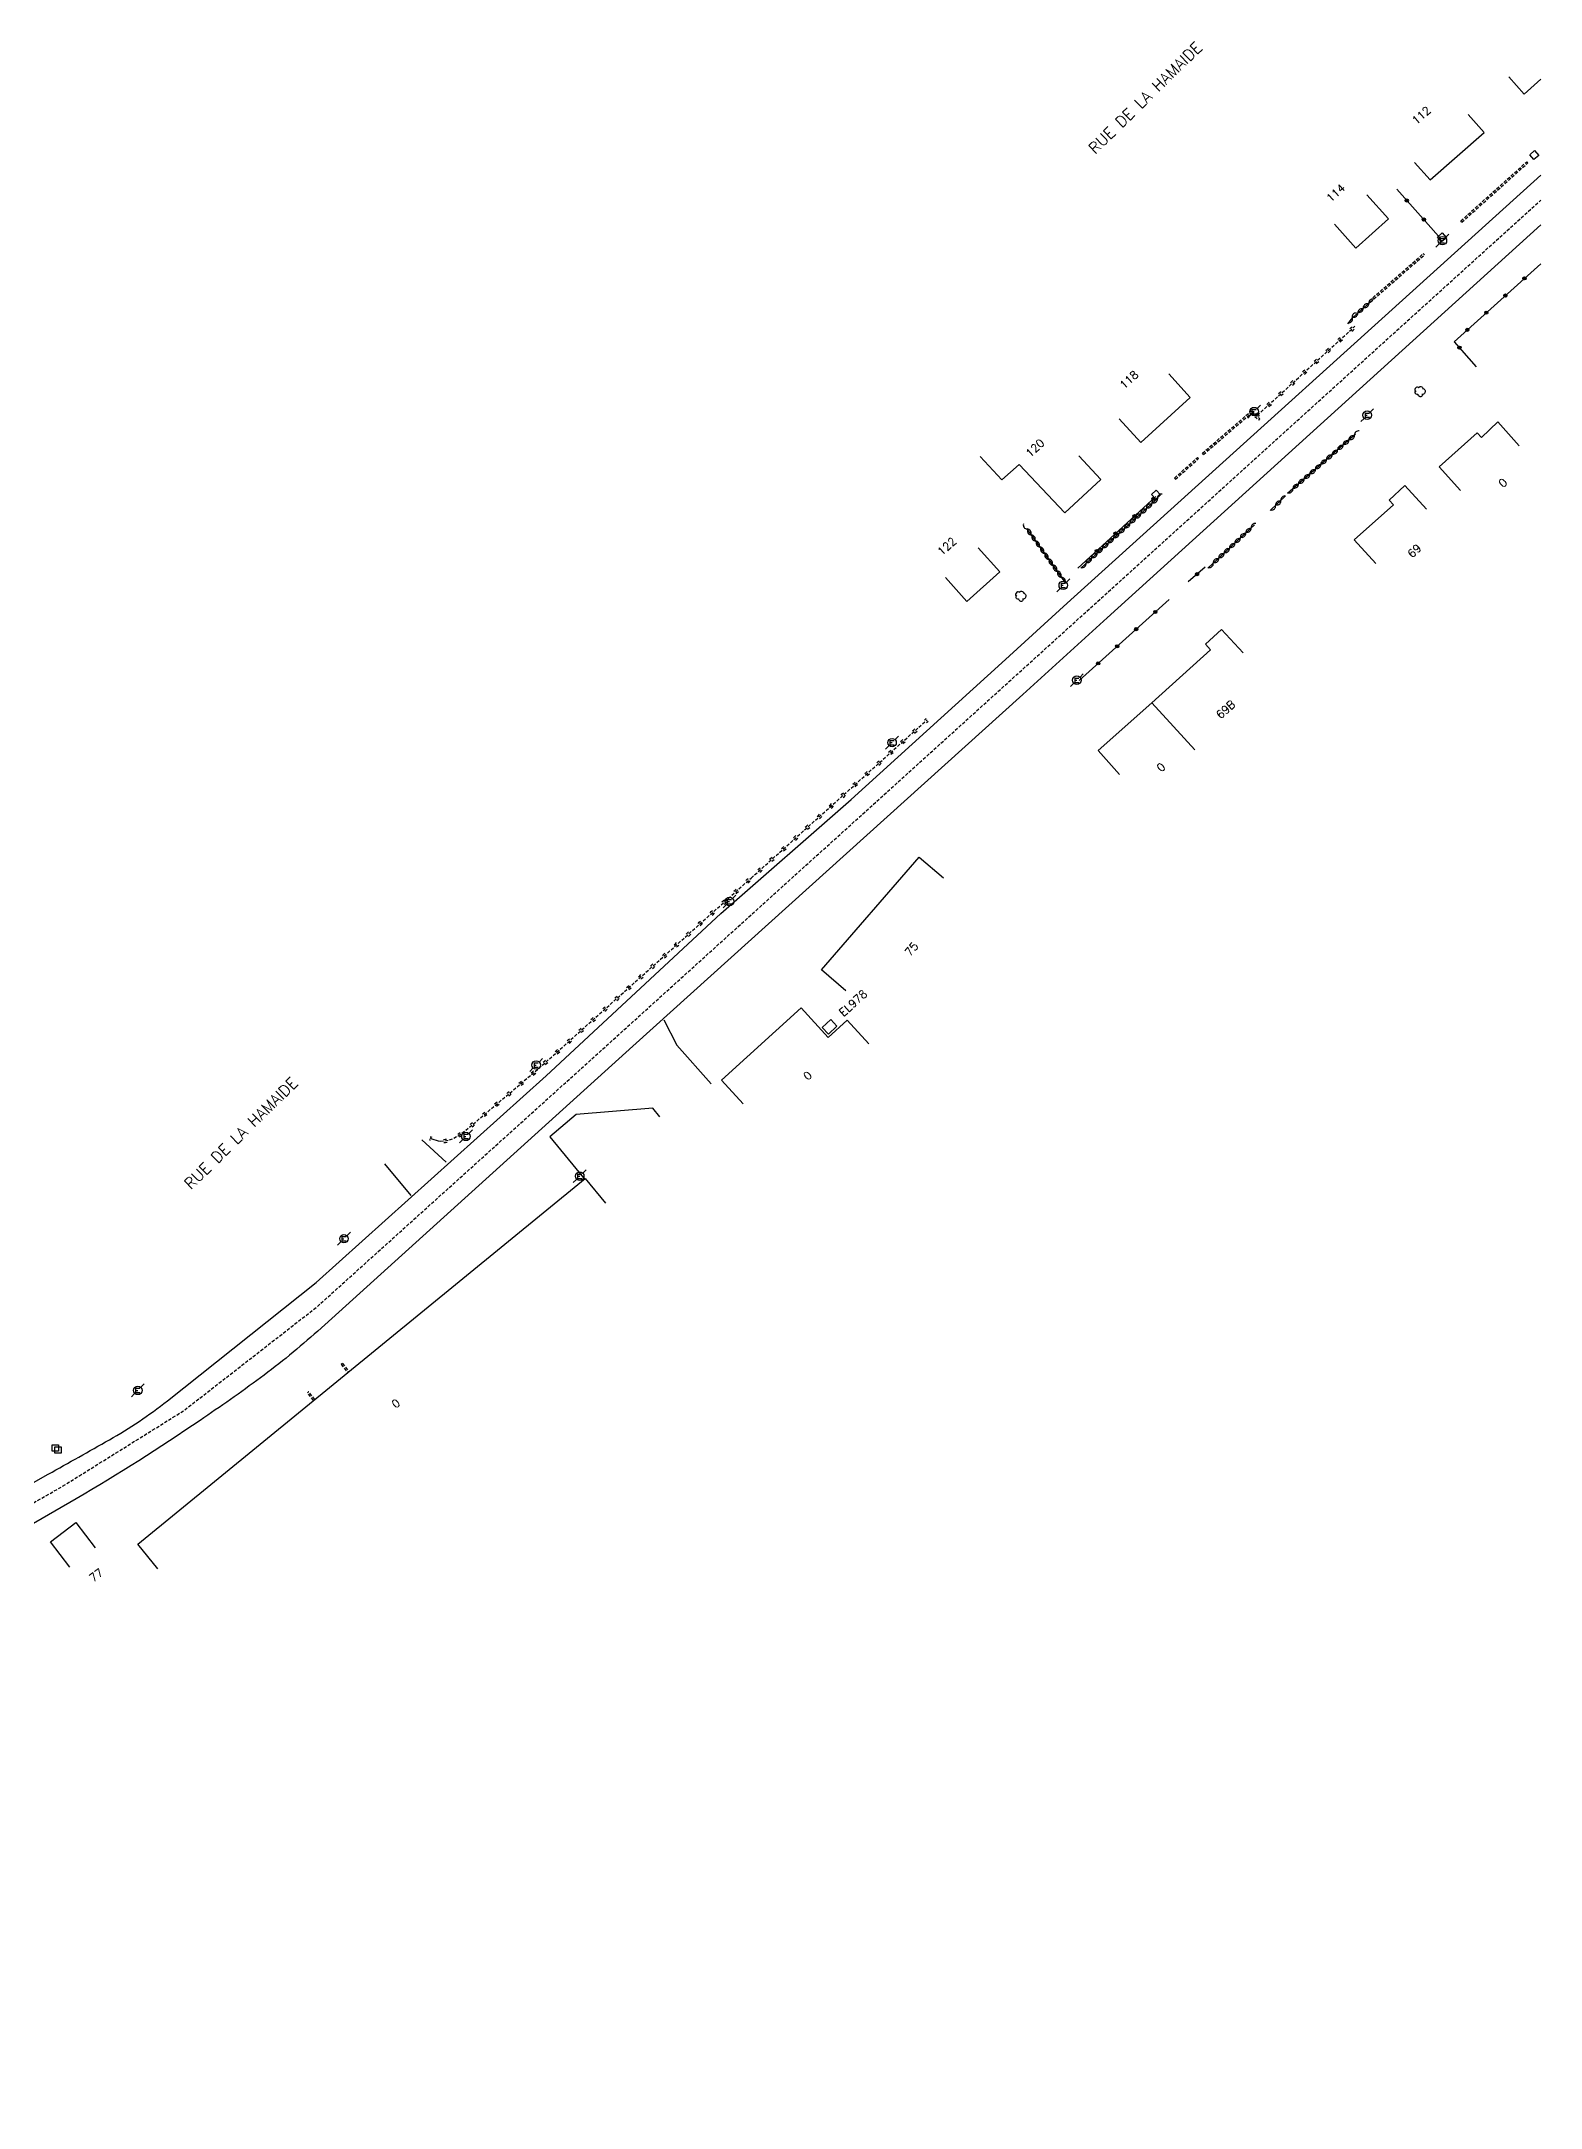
# Model space of a CAD drawing. Header units: millimetres. Extents: x 108000 to 109000, y 128000 to 129000.
# Drawn here: x 108765.8 to 109000, y 128000 to 128322.7 of the extents above; entities that cross this region are included whole.
import ezdxf
from ezdxf.enums import TextEntityAlignment as Align

# ---------------------------------------------------------------- set-up
doc = ezdxf.new("R2010")
doc.units = ezdxf.units.MM
doc.linetypes.add('DASHED', pattern=[0.75, 0.5, -0.25])
doc.layers.get('0').update_dxf_attribs({"linetype": 'CONTINUOUS'})
for name, color, linetype in [('W0001', 6, 'DASHED'), ('W0008', 7, 'CONTINUOUS'), ('W0100', 7, 'CONTINUOUS'), ('W0112', 1, 'DASHED'), ('W0220', 5, 'DASHED'), ('W0300', 7, 'CONTINUOUS'), ('W0310', 3, 'CONTINUOUS'), ('W0322', 7, 'CONTINUOUS'), ('W0471', 7, 'CONTINUOUS'), ('W0984', 7, 'CONTINUOUS'), ('W0989', 7, 'CONTINUOUS'), ('W0991', 7, 'CONTINUOUS'), ('W1102', 7, 'CONTINUOUS')]:
    doc.layers.add(name, color=color, linetype=linetype)
doc.styles.get("Standard").update_dxf_attribs({"font": 'romans.shx', "width": 0.85})

# ---------------------------------------------------------------- blocks, each defined once
blk = doc.blocks.new('T300')
for p, q in [((-0.8, 0.51), (-0.86, 0.34)), ((-0.86, 0.34), (-0.86, 0.17)), ((-0.86, 0.17), (-0.74, 0.06)), ((-0.69, 0.63), (-0.8, 0.51)), ((-0.8, -0.06), (-0.74, 0.06)), ((-0.74, 0.06), (-0.69, 0.11)), ((-0.57, 0.69), (-0.69, 0.63)), ((-0.46, 0.69), (-0.57, 0.69)), ((-0.29, 0.63), (-0.46, 0.69)), ((-0.29, 0.63), (-0.17, 0.74)), ((-0.23, 0.57), (-0.29, 0.63)), ((-0.17, 0.74), (-0.06, 0.8)), ((-0.06, 0.8), (0.06, 0.8)), ((0.06, 0.8), (0.23, 0.74)), ((0.23, 0.74), (0.34, 0.63)), ((0.34, 0.63), (0.4, 0.51)), ((0.46, 0.46), (0.34, 0.46)), ((0.4, 0.51), (0.4, 0.46)), ((0.57, 0.4), (0.46, 0.46)), ((0.57, 0.4), (0.69, 0.29)), ((0.69, 0.29), (0.74, 0.17)), ((0.74, 0.06), (0.69, -0.17)), ((0.74, 0.17), (0.74, 0.06)), ((-0.8, -0.17), (-0.8, -0.06)), ((-0.8, -0.23), (-0.8, -0.17)), ((-0.74, -0.34), (-0.8, -0.23)), ((-0.69, -0.4), (-0.74, -0.34)), ((-0.51, -0.46), (-0.69, -0.4)), ((-0.4, -0.46), (-0.51, -0.46)), ((-0.4, -0.46), (-0.34, -0.46)), ((-0.34, -0.46), (-0.34, -0.4)), ((-0.34, -0.51), (-0.34, -0.46)), ((-0.29, -0.63), (-0.34, -0.51)), ((-0.17, -0.74), (-0.29, -0.63)), ((-0.06, -0.8), (-0.17, -0.74)), ((0.06, -0.8), (-0.06, -0.8)), ((0.17, -0.74), (0.06, -0.8)), ((0.23, -0.69), (0.17, -0.74)), ((0.29, -0.46), (0.23, -0.46)), ((0.29, -0.63), (0.23, -0.69)), ((0.46, -0.4), (0.29, -0.46)), ((0.34, -0.51), (0.29, -0.63)), ((0.34, -0.51), (0.34, -0.46)), ((0.57, -0.34), (0.46, -0.4)), ((0.63, -0.29), (0.57, -0.34)), ((0.69, -0.17), (0.63, -0.29))]:
    blk.add_line(p, q)
blk = doc.blocks.new('T471')
for p, q in [((-0.333334, 0.333334), (-0.333334, -0.333334)), ((-0.333334, 0.333334), (0.333334, 0.333334)), ((-0.333334, 0), (0, 0)), ((0.500001, 0.500001), (1.000002, 1.000002)), ((-0.500001, -0.500001), (-1.000002, -1.000002)), ((-0.333334, -0.333334), (0.333334, -0.333334))]:
    blk.add_line(p, q)
blk.add_ellipse((0, 0), major_axis=(0.471405, 0.471405), ratio=1, start_param=5.4977871438, end_param=11.780972451)
blk = doc.blocks.new('t112o')
at = {"color": 0, "linetype": 'Continuous'}
for p, q in [((-0.5, 0.5), (0.5, 0.5)), ((-0.5, -0.5), (-0.5, 0.5)), ((0.5, 0.5), (0.5, -0.5)), ((0.5, -0.5), (-0.5, -0.5))]:
    blk.add_line(p, q, dxfattribs=at)
blk = doc.blocks.new('t322o')
at = {"color": 0, "linetype": 'Continuous'}
for radius in [0.25, 0.15]:
    blk.add_circle((0, 0), radius, dxfattribs=at)
blk = doc.blocks.new('t310o')
at = {"color": 0, "linetype": 'Continuous'}
for centre, start, end in [((-0.5, 0.38), 216.8699, 323.1304), ((0.5, -0.37), 36.8699, 143.1303)]:
    blk.add_arc(centre, 0.625, start, end, dxfattribs=at)

msp = doc.modelspace()

# ---------------------------------------------------------------- linework, layer by layer
at = {"layer": 'W0001', "flags": 128}
msp.add_lwpolyline([(108611.6, 128000.48), (108627.11, 128014.46), (108645.05, 128026.35), (108674.02, 128042.89), (108769.09, 128097.02), (108788.08, 128108.87), (108808.88, 128125.08), (108851.44, 128163.46), (108918.18, 128223.82), (109000, 128297.92)], dxfattribs=at)
at = {"layer": 'W0008'}
for p, q in [((108825.24, 128151.17), (108829.07, 128147.66)), ((108823.61, 128142.49), (108819.47, 128147.44))]:
    msp.add_line(p, q, dxfattribs=at)
at = {"layer": 'W0008', "flags": 128}
for points in [[(108658.02, 128038.58), (108659.71, 128038.02), (108766.92, 128098.95, 0.0031), (108776.46, 128104.32, 0.0358), (108785.53, 128110.39), (108808.76, 128128.88), (108844.66, 128161.14), (108871.98, 128186.51), (108892.32, 128204.33), (108915.87, 128225.66), (108926.06, 128234.97), (109000, 128301.81)], [(109000, 128294.06), (108932.28, 128232.68), (108919.12, 128220.73), (108858.22, 128165.78), (108809, 128121.28, -0.0237), (108800.06, 128114, -0.0112), (108790.62, 128107.35, -0.0179), (108771.27, 128095.09), (108752.59, 128084.3), (108688.34, 128047.76), (108644.44, 128022.83, 0.0226), (108637.92, 128018.65), (108630.93, 128013.79, 0.036), (108616.21, 128000.96, -0.000743), (108615.17, 128000)]]:
    msp.add_lwpolyline(points, format="xyb", dxfattribs=at)
for points in [[(108863.08, 128169.92), (108865.09, 128165.95), (108870.45, 128159.91), (108870.45, 128159.91)], [(108862.45, 128154.76), (108861.36, 128156.1), (108849.38, 128155.13), (108845.25, 128151.61), (108850.52, 128145.22), (108850.52, 128145.22)]]:
    msp.add_lwpolyline(points, dxfattribs=at)
at = {"layer": 'W0100', "flags": 128}
for points in [[(108995.03, 128317.19), (108997.44, 128314.49), (109000, 128316.8)], [(108980.29, 128303.81), (108982.74, 128301.08), (108991.19, 128308.5), (108991.19, 128308.5), (108988.67, 128311.31)], [(108972.87, 128298.74), (108976.22, 128295.03), (108971.14, 128290.45), (108967.79, 128294.17), (108967.79, 128294.17)], [(108941.91, 128270.81), (108945.27, 128267.11), (108937.56, 128260.08), (108934.19, 128263.78), (108934.19, 128263.78)], [(108987.47, 128252.56), (108984.14, 128256.3), (108990.07, 128261.58), (108990.74, 128260.84), (108993.3, 128263.31), (108996.63, 128259.58), (108996.63, 128259.58)], [(108927.88, 128257.97), (108931.29, 128254.31), (108925.69, 128249.11), (108918.57, 128256.66), (108915.85, 128254.22), (108912.45, 128257.88), (108912.45, 128257.88)], [(108974.24, 128241.17), (108970.86, 128244.85), (108977.01, 128250.34), (108976.33, 128251.08), (108978.79, 128253.34), (108982.18, 128249.66), (108982.18, 128249.66)], [(108912.15, 128243.6), (108915.51, 128239.89), (108910.4, 128235.26), (108907.05, 128238.97), (108907.05, 128238.97)], [(108953.54, 128227.2), (108950.16, 128230.89), (108947.64, 128228.58), (108948.45, 128227.69), (108939.25, 128219.43), (108930.87, 128211.97), (108934.2, 128208.24), (108934.2, 128208.24)], [(108891.48, 128174.43), (108887.7, 128177.69), (108902.92, 128195.32), (108906.71, 128192.06), (108906.71, 128192.06)], [(108875.45, 128156.77), (108872.08, 128160.47), (108884.48, 128171.76), (108888.74, 128167.16), (108891.69, 128169.84), (108895.05, 128166.15), (108895.05, 128166.15)], [(108890.1, 128168.89), (108889.12, 128169.94), (108887.79, 128168.73), (108888.77, 128167.67), (108890.1, 128168.89), (108890.1, 128168.89)], [(108784.05, 128084.14), (108780.88, 128088.02), (108850.76, 128145.12), (108853.92, 128141.25), (108853.92, 128141.25)], [(108770.31, 128084.42), (108767.26, 128088.39), (108771.21, 128091.42), (108774.25, 128087.46), (108774.25, 128087.46)]]:
    msp.add_lwpolyline(points, dxfattribs=at)
at = {"layer": 'W0112'}
for p, q in [((108987.53, 128294.68), (108997.83, 128303.92)), ((108987.7, 128294.49), (108997.99, 128303.74)), ((108997.83, 128303.92), (108997.99, 128303.74)), ((108987.7, 128294.49), (108987.53, 128294.68)), ((108973.22, 128282.19), (108981.67, 128289.57)), ((108973.39, 128282), (108981.84, 128289.38)), ((108981.84, 128289.38), (108981.67, 128289.57)), ((108973.22, 128282.19), (108973.39, 128282)), ((108947.16, 128258.4), (108954.81, 128265)), ((108947.32, 128258.21), (108954.81, 128264.66)), ((108954.81, 128265), (108956.15, 128263.78)), ((108954.81, 128264.66), (108955.98, 128263.59)), ((108955.98, 128263.59), (108956.15, 128263.78)), ((108942.8, 128254.52), (108946.42, 128257.75)), ((108946.42, 128257.75), (108946.58, 128257.56)), ((108947.32, 128258.21), (108947.16, 128258.4)), ((108942.96, 128254.33), (108942.8, 128254.52)), ((108942.96, 128254.33), (108946.58, 128257.56)), ((108812.86, 128116.23), (108812.67, 128116.07)), ((108812.67, 128116.07), (108813.69, 128114.82)), ((108812.86, 128116.23), (108813.88, 128114.98)), ((108807.58, 128111.8), (108807.39, 128111.64)), ((108808.35, 128110.47), (108807.39, 128111.64)), ((108808.55, 128110.62), (108807.58, 128111.8))]:
    msp.add_line(p, q, dxfattribs=at)
at = {"layer": 'W0220'}
for p, q in [((108955.74, 128264.33), (108971, 128278.24)), ((108970.17, 128277.82), (108970.35, 128277.99)), ((108970.35, 128277.99), (108970.54, 128278.16)), ((108970.5, 128277.45), (108970.69, 128277.62)), ((108970.69, 128277.62), (108970.87, 128277.79)), ((108966.47, 128274.45), (108966.66, 128274.62)), ((108966.66, 128274.62), (108966.84, 128274.79)), ((108966.81, 128274.08), (108966.99, 128274.25)), ((108966.99, 128274.25), (108967.18, 128274.42)), ((108968.32, 128276.14), (108968.5, 128276.3)), ((108968.5, 128276.3), (108968.69, 128276.47)), ((108968.66, 128275.77), (108968.84, 128275.94)), ((108968.84, 128275.94), (108969.03, 128276.1)), ((108962.78, 128271.09), (108962.96, 128271.25)), ((108962.96, 128271.25), (108963.15, 128271.42)), ((108963.11, 128270.72), (108963.3, 128270.88)), ((108963.3, 128270.88), (108963.48, 128271.05)), ((108964.62, 128272.77), (108964.81, 128272.94)), ((108964.81, 128272.94), (108964.99, 128273.11)), ((108964.96, 128272.4), (108965.15, 128272.57)), ((108965.15, 128272.57), (108965.33, 128272.74)), ((108959.08, 128267.72), (108959.26, 128267.89)), ((108959.26, 128267.89), (108959.45, 128268.05)), ((108959.42, 128267.35), (108959.6, 128267.52)), ((108959.6, 128267.52), (108959.79, 128267.68)), ((108960.93, 128269.4), (108961.11, 128269.57)), ((108961.11, 128269.57), (108961.3, 128269.74)), ((108961.26, 128269.03), (108961.45, 128269.2)), ((108961.45, 128269.2), (108961.63, 128269.37)), ((108955.57, 128264.52), (108955.75, 128264.69)), ((108955.91, 128264.15), (108956.09, 128264.32)), ((108957.23, 128266.03), (108957.42, 128266.2)), ((108957.42, 128266.2), (108957.6, 128266.37)), ((108957.57, 128265.66), (108957.75, 128265.83)), ((108957.75, 128265.83), (108957.94, 128266)), ((108876.68, 128192.05), (108904.19, 128216.78)), ((108903.75, 128216.71), (108903.93, 128216.88)), ((108903.93, 128216.88), (108904.03, 128216.96)), ((108904.08, 128216.34), (108904.27, 128216.51)), ((108904.27, 128216.51), (108904.36, 128216.59)), ((108900.03, 128213.37), (108900.22, 128213.54)), ((108900.22, 128213.54), (108900.4, 128213.71)), ((108900.36, 128213), (108900.55, 128213.17)), ((108900.55, 128213.17), (108900.74, 128213.33)), ((108901.89, 128215.04), (108902.08, 128215.21)), ((108902.08, 128215.21), (108902.26, 128215.38)), ((108902.22, 128214.67), (108902.41, 128214.84)), ((108902.41, 128214.84), (108902.6, 128215)), ((108896.31, 128210.03), (108896.5, 128210.2)), ((108896.5, 128210.2), (108896.68, 128210.36)), ((108896.65, 128209.66), (108896.83, 128209.82)), ((108896.83, 128209.82), (108897.02, 128209.99)), ((108898.17, 128211.7), (108898.36, 128211.87)), ((108898.36, 128211.87), (108898.54, 128212.03)), ((108898.5, 128211.33), (108898.69, 128211.5)), ((108898.69, 128211.5), (108898.88, 128211.66)), ((108892.59, 128206.69), (108892.78, 128206.85)), ((108892.78, 128206.85), (108892.96, 128207.02)), ((108892.93, 128206.31), (108893.11, 128206.48)), ((108893.11, 128206.48), (108893.3, 128206.65)), ((108894.45, 128208.36), (108894.64, 128208.52)), ((108894.64, 128208.52), (108894.82, 128208.69)), ((108894.79, 128207.99), (108894.97, 128208.15)), ((108894.97, 128208.15), (108895.16, 128208.32)), ((108888.87, 128203.34), (108889.06, 128203.51)), ((108889.06, 128203.51), (108889.25, 128203.68)), ((108889.21, 128202.97), (108889.39, 128203.14)), ((108889.39, 128203.14), (108889.58, 128203.31)), ((108890.73, 128205.02), (108890.92, 128205.18)), ((108890.92, 128205.18), (108891.1, 128205.35)), ((108891.07, 128204.64), (108891.25, 128204.81)), ((108891.25, 128204.81), (108891.44, 128204.98)), ((108885.15, 128200), (108885.34, 128200.17)), ((108885.34, 128200.17), (108885.53, 128200.34)), ((108885.49, 128199.63), (108885.67, 128199.8)), ((108885.67, 128199.8), (108885.86, 128199.96)), ((108887.01, 128201.67), (108887.2, 128201.84)), ((108887.2, 128201.84), (108887.39, 128202.01)), ((108887.35, 128201.3), (108887.53, 128201.47)), ((108887.53, 128201.47), (108887.72, 128201.64)), ((108881.44, 128196.66), (108881.62, 128196.83)), ((108881.62, 128196.83), (108881.81, 128196.99)), ((108881.77, 128196.29), (108881.96, 128196.46)), ((108881.96, 128196.46), (108882.14, 128196.62)), ((108883.29, 128198.33), (108883.48, 128198.5)), ((108883.48, 128198.5), (108883.67, 128198.67)), ((108883.63, 128197.96), (108883.82, 128198.13)), ((108883.82, 128198.13), (108884, 128198.29)), ((108877.72, 128193.32), (108877.9, 128193.49)), ((108877.9, 128193.49), (108878.09, 128193.65)), ((108878.05, 128192.95), (108878.24, 128193.11)), ((108878.24, 128193.11), (108878.42, 128193.28)), ((108879.58, 128194.99), (108879.76, 128195.16)), ((108879.76, 128195.16), (108879.95, 128195.32)), ((108879.91, 128194.62), (108880.1, 128194.78)), ((108880.1, 128194.78), (108880.28, 128194.95)), ((108843.52, 128162.31), (108876.68, 128192.05)), ((108874, 128189.98), (108874.18, 128190.15)), ((108874.18, 128190.15), (108874.37, 128190.31)), ((108874.52, 128189.77), (108874.7, 128189.94)), ((108875.86, 128191.65), (108876.04, 128191.81)), ((108876.04, 128191.81), (108876.23, 128191.98)), ((108876.19, 128191.28), (108876.38, 128191.44)), ((108876.38, 128191.44), (108876.56, 128191.61)), ((108870.27, 128186.64), (108870.46, 128186.81)), ((108870.46, 128186.81), (108870.65, 128186.97)), ((108870.79, 128186.43), (108870.98, 128186.6)), ((108872.13, 128188.31), (108872.32, 128188.48)), ((108872.32, 128188.48), (108872.51, 128188.64)), ((108872.47, 128187.94), (108872.65, 128188.1)), ((108872.65, 128188.1), (108872.84, 128188.27)), ((108874.33, 128189.61), (108874.52, 128189.77)), ((108866.55, 128183.3), (108866.74, 128183.47)), ((108866.74, 128183.47), (108866.92, 128183.64)), ((108868.41, 128184.97), (108868.6, 128185.14)), ((108868.6, 128185.14), (108868.78, 128185.3)), ((108868.75, 128184.6), (108868.93, 128184.77)), ((108868.93, 128184.77), (108869.12, 128184.93)), ((108870.61, 128186.27), (108870.79, 128186.43)), ((108863.02, 128180.13), (108863.2, 128180.3)), ((108864.69, 128181.63), (108864.88, 128181.8)), ((108864.88, 128181.8), (108865.06, 128181.97)), ((108865.02, 128181.26), (108865.21, 128181.43)), ((108865.21, 128181.43), (108865.4, 128181.59)), ((108866.89, 128182.93), (108867.07, 128183.1)), ((108867.07, 128183.1), (108867.26, 128183.26)), ((108859.29, 128176.79), (108859.48, 128176.96)), ((108860.97, 128178.29), (108861.15, 128178.46)), ((108861.15, 128178.46), (108861.34, 128178.63)), ((108861.3, 128177.92), (108861.49, 128178.09)), ((108861.49, 128178.09), (108861.67, 128178.26)), ((108862.83, 128179.96), (108863.02, 128180.13)), ((108863.16, 128179.59), (108863.35, 128179.76)), ((108863.35, 128179.76), (108863.54, 128179.92)), ((108857.25, 128174.95), (108857.43, 128175.12)), ((108857.43, 128175.12), (108857.62, 128175.29)), ((108857.58, 128174.58), (108857.77, 128174.75)), ((108857.77, 128174.75), (108857.95, 128174.92)), ((108859.11, 128176.62), (108859.29, 128176.79)), ((108859.44, 128176.25), (108859.63, 128176.42)), ((108859.63, 128176.42), (108859.81, 128176.59)), ((108853.52, 128171.62), (108853.71, 128171.78)), ((108853.71, 128171.78), (108853.9, 128171.95)), ((108853.86, 128171.24), (108854.04, 128171.41)), ((108854.04, 128171.41), (108854.23, 128171.58)), ((108855.39, 128173.29), (108855.57, 128173.45)), ((108855.57, 128173.45), (108855.76, 128173.62)), ((108855.72, 128172.91), (108855.91, 128173.08)), ((108855.91, 128173.08), (108856.09, 128173.25)), ((108849.8, 128168.28), (108849.99, 128168.44)), ((108849.99, 128168.44), (108850.17, 128168.61)), ((108850.14, 128167.91), (108850.32, 128168.07)), ((108850.32, 128168.07), (108850.51, 128168.24)), ((108851.66, 128169.95), (108851.85, 128170.11)), ((108851.85, 128170.11), (108852.04, 128170.28)), ((108852, 128169.57), (108852.18, 128169.74)), ((108852.18, 128169.74), (108852.37, 128169.91)), ((108846.08, 128164.94), (108846.27, 128165.11)), ((108846.27, 128165.11), (108846.45, 128165.27)), ((108846.41, 128164.57), (108846.6, 128164.73)), ((108846.6, 128164.73), (108846.79, 128164.9)), ((108847.94, 128166.61), (108848.13, 128166.78)), ((108848.13, 128166.78), (108848.31, 128166.94)), ((108848.28, 128166.24), (108848.46, 128166.4)), ((108848.46, 128166.4), (108848.65, 128166.57)), ((108832.11, 128152.65), (108843.52, 128162.31)), ((108842.34, 128161.63), (108842.53, 128161.8)), ((108842.53, 128161.8), (108842.72, 128161.96)), ((108842.66, 128161.25), (108842.85, 128161.41)), ((108842.85, 128161.41), (108843.04, 128161.58)), ((108844.22, 128163.27), (108844.41, 128163.44)), ((108844.41, 128163.44), (108844.59, 128163.6)), ((108844.55, 128162.9), (108844.74, 128163.06)), ((108844.74, 128163.06), (108844.93, 128163.23)), ((108838.52, 128158.4), (108838.71, 128158.57)), ((108838.71, 128158.57), (108838.9, 128158.73)), ((108838.84, 128158.02), (108839.04, 128158.18)), ((108839.04, 128158.18), (108839.23, 128158.35)), ((108840.43, 128160.02), (108840.62, 128160.18)), ((108840.62, 128160.18), (108840.81, 128160.34)), ((108840.75, 128159.64), (108840.94, 128159.8)), ((108840.94, 128159.8), (108841.13, 128159.96)), ((108834.71, 128155.17), (108834.9, 128155.34)), ((108834.9, 128155.34), (108835.09, 128155.5)), ((108835.03, 128154.79), (108835.22, 128154.95)), ((108835.22, 128154.95), (108835.41, 128155.12)), ((108836.61, 128156.79), (108836.8, 128156.95)), ((108836.8, 128156.95), (108837, 128157.11)), ((108836.94, 128156.41), (108837.13, 128156.57)), ((108837.13, 128156.57), (108837.32, 128156.73)), ((108826.39, 128151.23), (108826.51, 128151.18)), ((108826.49, 128151.46), (108826.82, 128151.33)), ((108826.51, 128151.18), (108826.63, 128151.14)), ((108826.58, 128151.69), (108826.69, 128151.65)), ((108826.69, 128151.65), (108826.81, 128151.6)), ((108826.82, 128151.33), (108827.16, 128151.21)), ((108827.16, 128151.21), (108827.49, 128151.11)), ((108827.49, 128151.11), (108827.83, 128151.03)), ((108828.65, 128151.23), (108828.88, 128151.25)), ((108828.87, 128150.99), (108829.57, 128151.15)), ((108828.88, 128151.25), (108829.11, 128151.29)), ((108829.57, 128151.15), (108830.25, 128151.42)), ((108830.25, 128151.42), (108830.91, 128151.78)), ((108830.86, 128152.04), (108831.06, 128152.17)), ((108830.91, 128151.78), (108831.53, 128152.19)), ((108831.06, 128152.17), (108831.27, 128152.31)), ((108831.12, 128151.62), (108831.34, 128151.75)), ((108831.34, 128151.75), (108831.55, 128151.9)), ((108831.53, 128152.19), (108832.11, 128152.65)), ((108832.8, 128153.56), (108832.99, 128153.72)), ((108832.99, 128153.72), (108833.18, 128153.88)), ((108833.12, 128153.18), (108833.31, 128153.34)), ((108833.31, 128153.34), (108833.5, 128153.5)), ((108827.83, 128151.03), (108828.17, 128150.98)), ((108828.17, 128150.98), (108828.87, 128150.99)), ((108828.68, 128150.73), (108828.95, 128150.76)), ((108828.95, 128150.76), (108829.21, 128150.8))]:
    msp.add_line(p, q, dxfattribs=at)
at = {"layer": 'W0310'}
for p, q in [((108971.08, 128261.37), (108960.45, 128252.12)), ((108928.16, 128240.46), (108940.27, 128251.44)), ((108960.17, 128251.74), (108957.76, 128249.43)), ((108955.32, 128247.24), (108948.02, 128240.45))]:
    msp.add_line(p, q, dxfattribs=at)
at = {"layer": 'W0310', "flags": 128}
for points in [[(108969.87, 128278.61), (108970.65, 128279.62), (108973.39, 128282), (108973.39, 128282)], [(108925.83, 128238.09), (108922.65, 128242.57), (108919.75, 128246.64), (108919.75, 128246.64)]]:
    msp.add_lwpolyline(points, dxfattribs=at)
at = {"layer": 'W0322'}
for p, q in [((108927.73, 128240.43), (108939.91, 128251.65)), ((108947.61, 128240.61), (108944.94, 128238.29)), ((108941.97, 128235.55), (108927.92, 128222.9))]:
    msp.add_line(p, q, dxfattribs=at)
at = {"layer": 'W0322', "flags": 128}
for points in [[(108984.42, 128291.91), (108982.85, 128293.68), (108977.51, 128299.64), (108977.51, 128299.64)], [(109000, 128288), (108986.49, 128275.82), (108989.93, 128271.87), (108989.93, 128271.87)]]:
    msp.add_lwpolyline(points, dxfattribs=at)
at = {"layer": 'W1102', "flags": 128}
msp.add_lwpolyline([(108939.25, 128219.43), (108942.63, 128215.74), (108946, 128212.06), (108946, 128212.06)], dxfattribs=at)

# ---------------------------------------------------------------- block references
at = {"layer": 'W0112'}
for p, rotation in [((108998.99, 128304.96), 41.1089), ((108984.57, 128292.1), 41.1089), ((108939.92, 128251.92), 42.5104)]:
    msp.add_blockref('t112o', p, dxfattribs=dict(at, rotation=rotation))
for p in [(108768.04, 128103.05), (108768.44, 128102.7)]:
    msp.add_blockref('t112o', p, dxfattribs=at)
at = {"layer": 'W0300'}
for p in [(108981.22, 128268.02), (108918.86, 128236.06)]:
    msp.add_blockref('T300', p, dxfattribs=at)
at = {"layer": 'W0310'}
for p, rotation in [((108970.58, 128279.52), 52.44956758333479), ((108971.43, 128280.3), 41.02238831913196), ((108972.3, 128281.06), 41.02238831913196), ((108973.18, 128281.81), 41.02238831913196), ((108970.03, 128260.46), 221.034760416017), ((108970.91, 128261.22), 221.034760416017), ((108966.55, 128257.43), 221.034760416017), ((108967.42, 128258.18), 221.034760416017), ((108968.29, 128258.94), 221.034760416017), ((108969.16, 128259.7), 221.034760416017), ((108962.19, 128253.63), 221.034760416017), ((108963.06, 128254.39), 221.034760416017), ((108963.94, 128255.15), 221.034760416017), ((108964.81, 128255.91), 221.034760416017), ((108965.68, 128256.67), 221.034760416017), ((108939.28, 128250.54), 42.21685894077346), ((108940.14, 128251.32), 42.21685894077346), ((108959.43, 128251.03), 223.7037827842643), ((108961.32, 128252.88), 221.034760416017), ((108935.86, 128247.44), 42.21685894077346), ((108936.71, 128248.22), 42.21685894077346), ((108937.57, 128248.99), 42.21685894077346), ((108938.42, 128249.77), 42.21685894077346), ((108958.6, 128250.23), 223.7037827842643), ((108919.81, 128246.56), 125.4339065424079), ((108920.47, 128245.62), 125.4339065424079), ((108921.14, 128244.68), 125.4339065424079), ((108921.81, 128243.74), 125.4339065424079), ((108932.44, 128244.34), 42.21685894077346), ((108933.29, 128245.11), 42.21685894077346), ((108934.15, 128245.89), 42.21685894077346), ((108935, 128246.66), 42.21685894077346), ((108952.25, 128244.38), 222.9539102346015), ((108953.09, 128245.17), 222.9539102346015), ((108953.94, 128245.95), 222.9539102346015), ((108954.78, 128246.74), 222.9539102346015), ((108922.48, 128242.8), 125.4339065424079), ((108923.15, 128241.86), 125.4325293469205), ((108923.82, 128240.92), 125.4325293469205), ((108929.01, 128241.23), 42.21685894077346), ((108929.87, 128242.01), 42.21685894077346), ((108930.73, 128242.78), 42.21685894077346), ((108931.58, 128243.56), 42.21685894077346), ((108948.86, 128241.23), 222.9539102346015), ((108949.71, 128242.02), 222.9539102346015), ((108950.56, 128242.81), 222.9539102346015), ((108951.4, 128243.59), 222.9539102346015), ((108924.49, 128239.98), 125.4325293469205), ((108925.16, 128239.04), 125.4325293469205)]:
    msp.add_blockref('t310o', p, dxfattribs=dict(at, rotation=rotation))
at = {"layer": 'W0322'}
for p, rotation in [((108979.09, 128297.87), 131.8281478687143), ((108981.76, 128294.89), 131.8281478687143), ((108997.46, 128285.71), 222.0261314449358), ((108991.51, 128280.35), 222.0261314449358), ((108994.49, 128283.03), 222.0261314449358), ((108988.54, 128277.67), 222.0261314449358), ((108987.31, 128274.89), 311.0373618325939), ((108939.5, 128251.27), 42.63190599389447), ((108936.56, 128248.56), 42.63190599389447), ((108933.61, 128245.85), 42.63190599389447), ((108930.67, 128243.14), 42.63190599389447), ((108946.34, 128239.51), 221.9978703688319), ((108939.81, 128233.61), 221.9978703688319), ((108933.87, 128228.25), 221.9978703688319), ((108936.84, 128230.93), 221.9978703688319), ((108930.89, 128225.58), 221.9978703688319)]:
    msp.add_blockref('t322o', p, dxfattribs=dict(at, rotation=rotation))
at = {"layer": 'W0471'}
for p in [(108984.65, 128291.6), (108955.24, 128264.9), (108972.91, 128264.35), (108925.44, 128237.77), (108927.56, 128222.95), (108898.7, 128213.2), (108873.3, 128188.38), (108843.12, 128162.85), (108832.15, 128151.7), (108849.92, 128145.48), (108813.1, 128135.72), (108780.9, 128112.03)]:
    msp.add_blockref('T471', p, dxfattribs=at)

# ---------------------------------------------------------------- texts
at = {"layer": 'W0984'}
msp.add_text('EL978', height=1.25, rotation=41.9654, dxfattribs=at).set_placement((108892.62, 128172.53), align=Align.MIDDLE)
at = {"layer": 'W0989'}
for p in [(108938.23, 128313.93), (108797.01, 128152.19)]:
    msp.add_text('RUE DE LA HAMAIDE', height=1.75, rotation=44.5138, dxfattribs=at).set_placement(p, align=Align.MIDDLE)
at = {"layer": 'W0991'}
for s, rotation, p in [('112', 41.323, (108981.35, 128311.17)), ('114', 42.01, (108967.99, 128299.05)), ('118', 42.3166, (108935.69, 128269.88)), ('120', 42.8973, (108921.01, 128259.22)), ('0', 41.7085, (108994.09, 128253.78)), ('122', 42.2044, (108907.25, 128243.87)), ('69', 42.5651, (108980.28, 128243.16)), ('69B', 41.927, (108950.8, 128218.38)), ('0', 41.6884, (108940.71, 128209.35)), ('75', 49.1946, (108901.74, 128180.95)), ('0', 42.296, (108885.5, 128161.19)), ('0', 39.2594, (108821.2, 128109.99)), ('77', 37.5573, (108774.41, 128083.17))]:
    msp.add_text(s, height=1.25, rotation=rotation, dxfattribs=at).set_placement(p, align=Align.MIDDLE)

doc.saveas('drawing.dxf')
